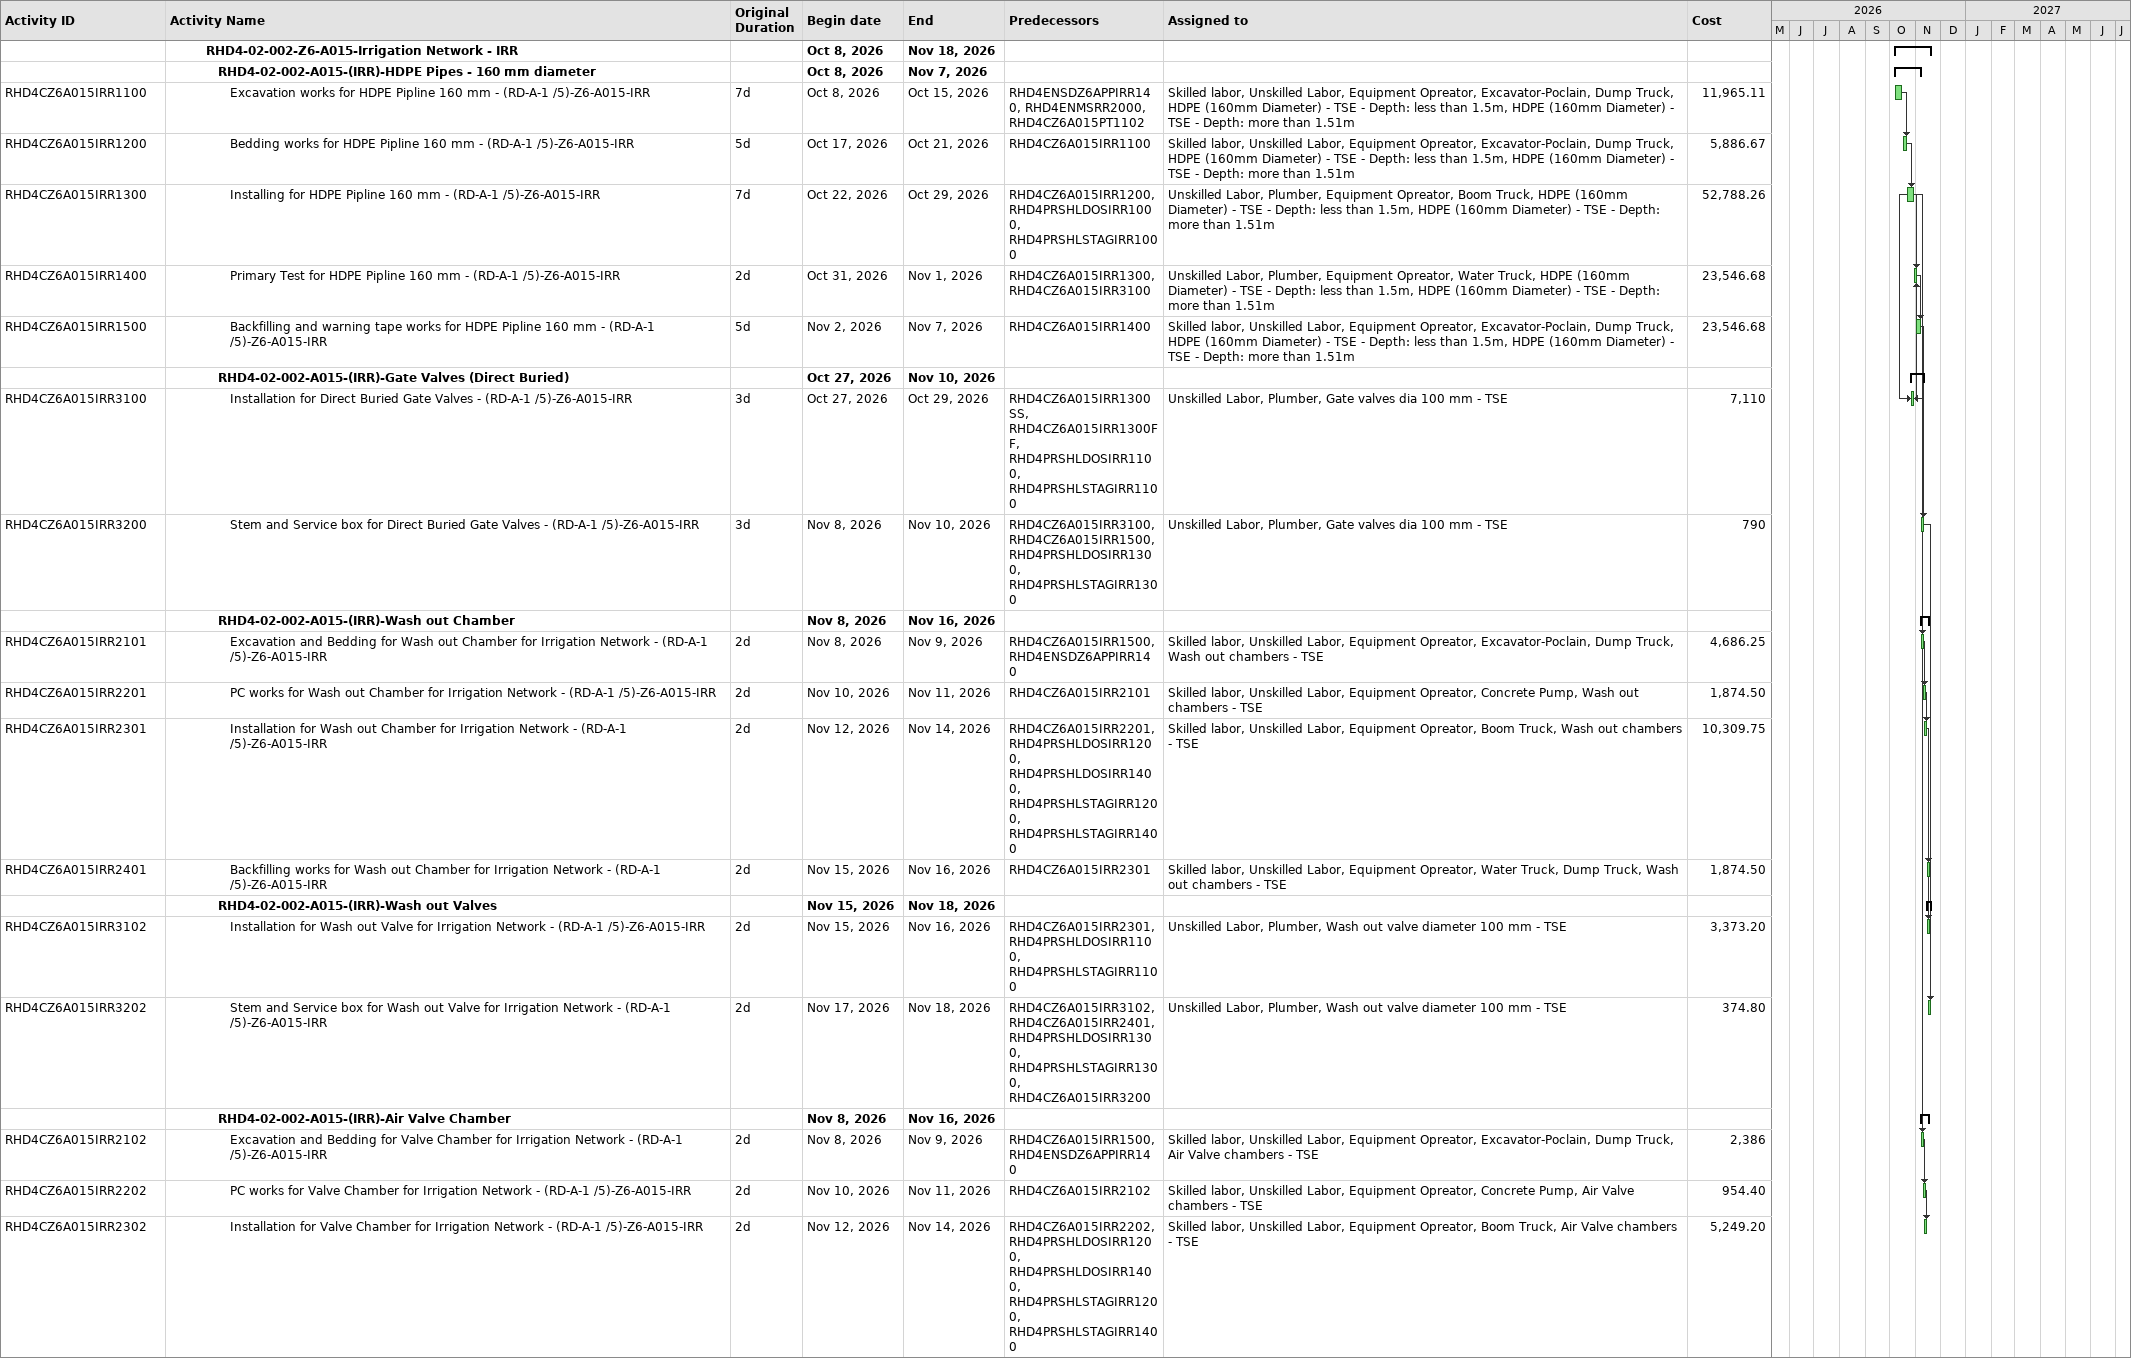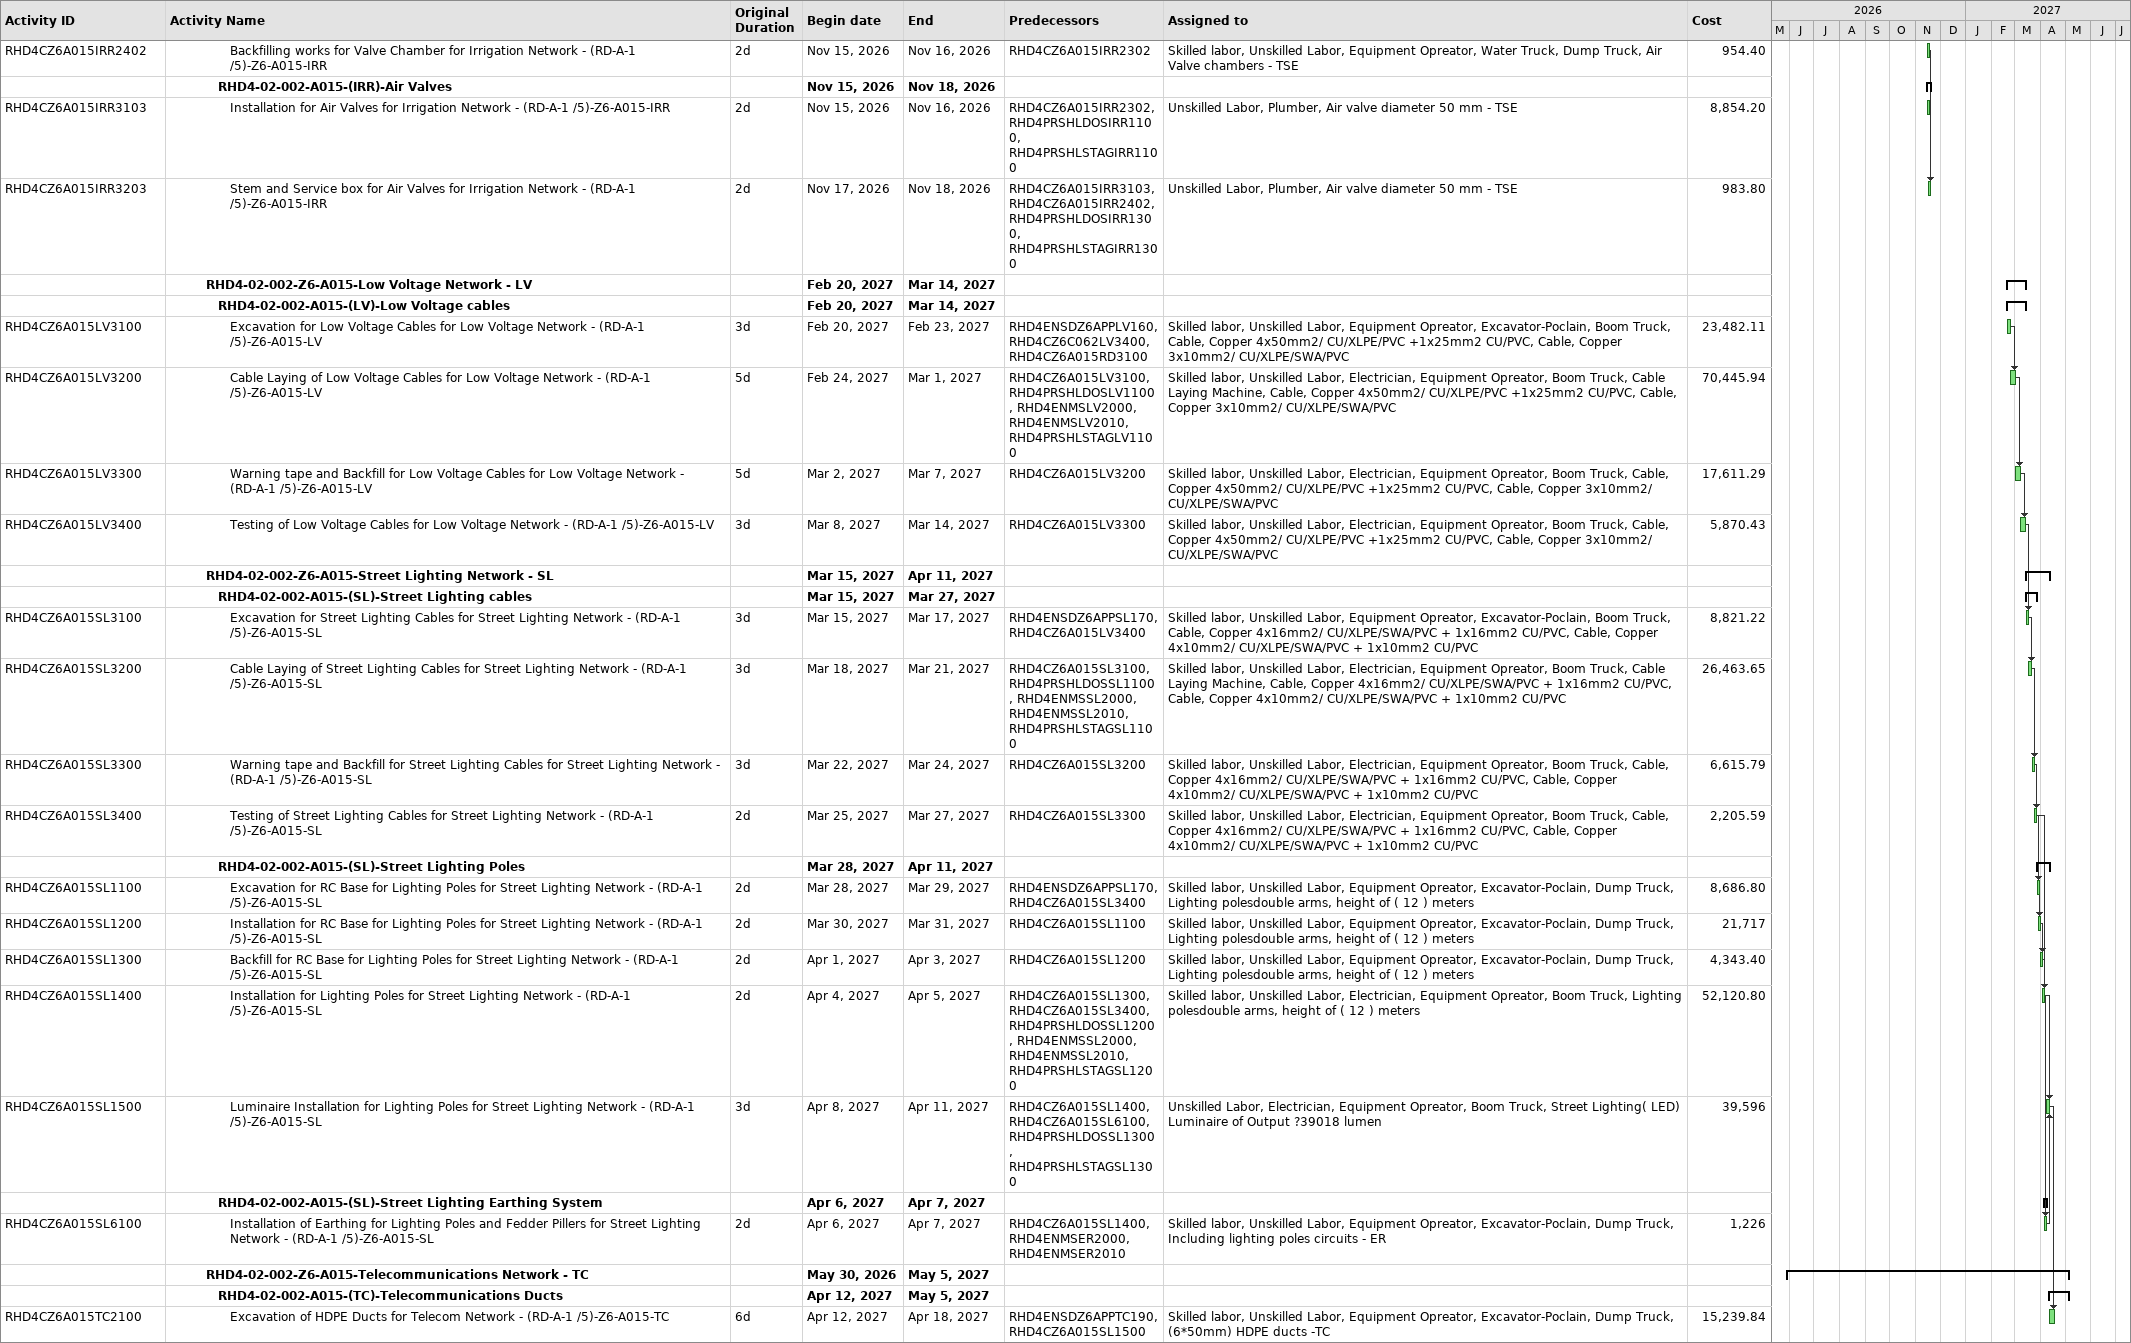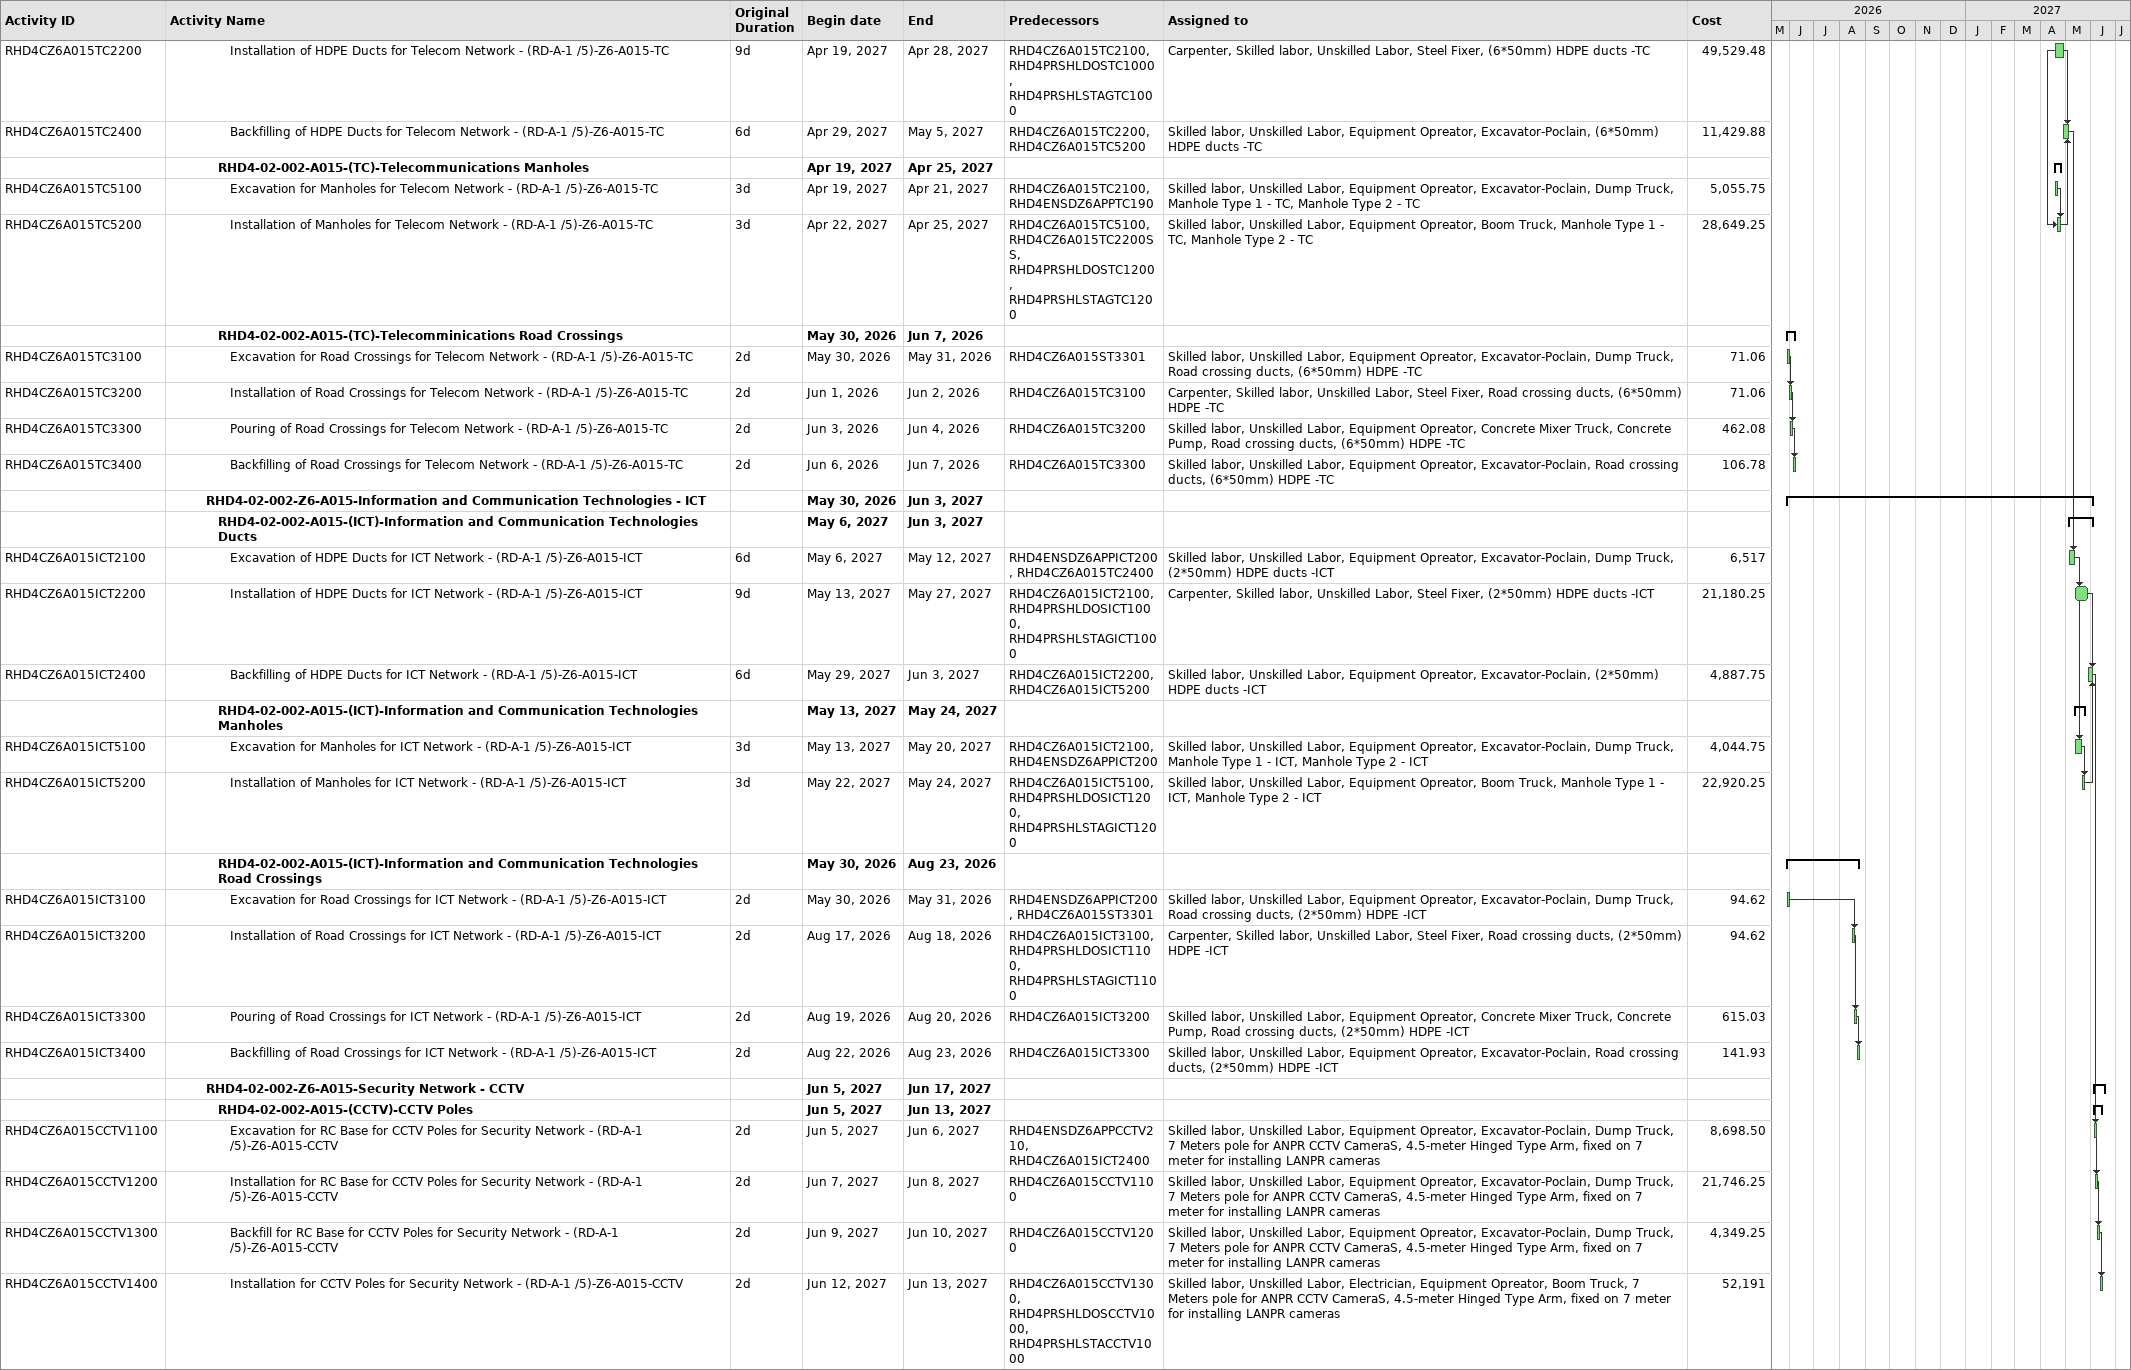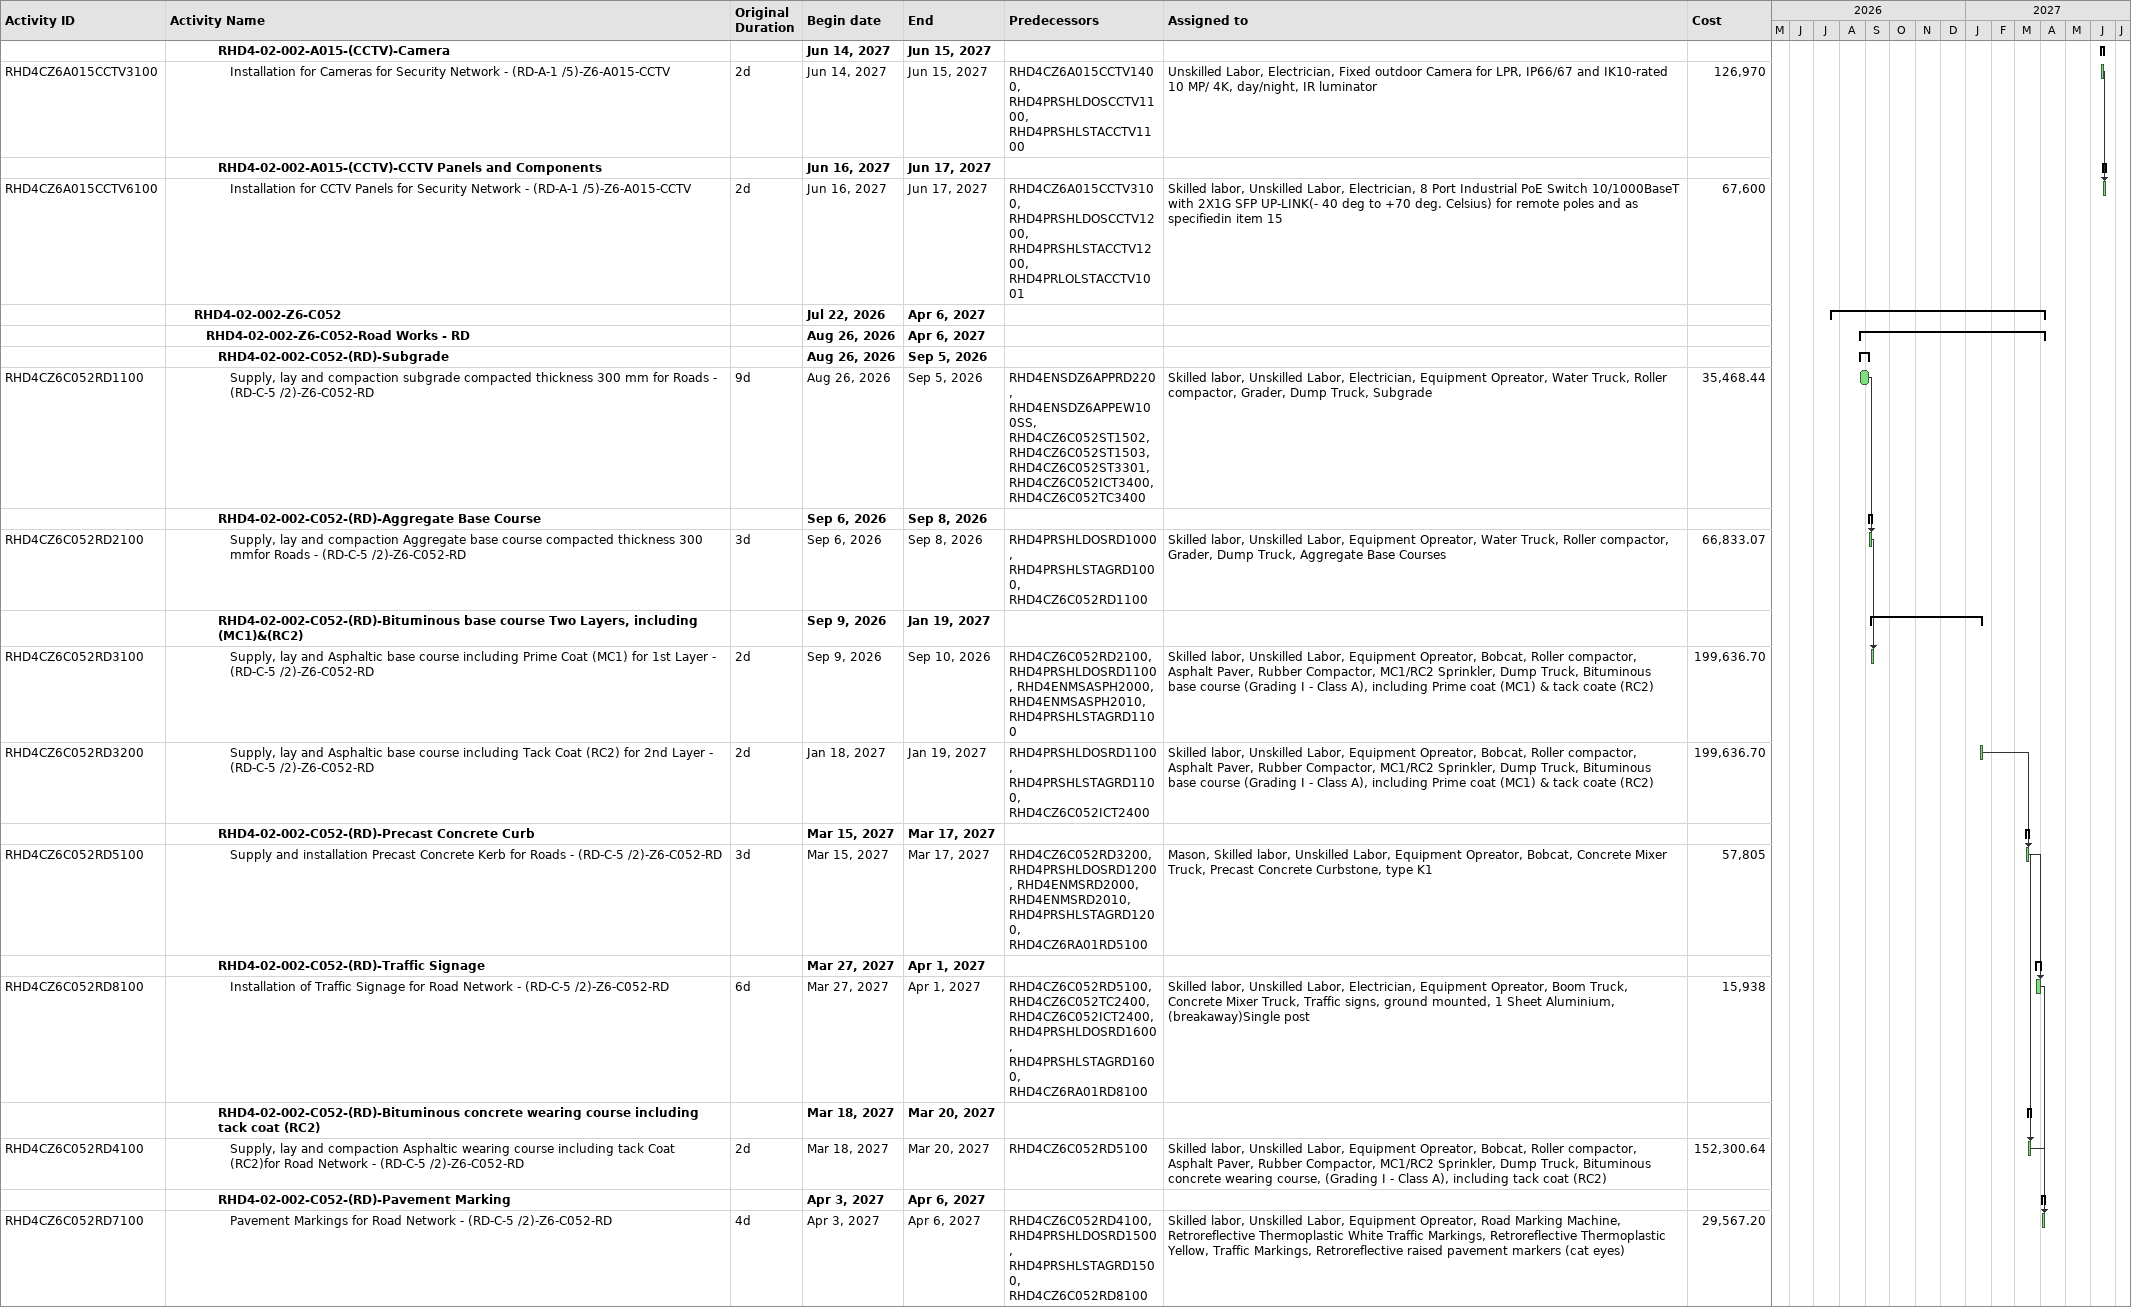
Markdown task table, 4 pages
| ID | Level | Task | Original duration | Start | Finish | Predecessors | Resources | Cost |
|---|---|---|---|---|---|---|---|---|
|  | 4 | **RHD4-02-002-Z6-A015-Irrigation Network - IRR** |  | 2026-10-08 | 2026-11-18 |  |  |  |
|  | 5 | **RHD4-02-002-A015-(IRR)-HDPE Pipes - 160 mm diameter** |  | 2026-10-08 | 2026-11-07 |  |  |  |
| RHD4CZ6A015IRR1100 | 6 | Excavation works for HDPE Pipline 160 mm - (RD-A-1 /5)-Z6-A015-IRR | 7d | 2026-10-08 | 2026-10-15 | RHD4ENSDZ6APPIRR140, RHD4ENMSRR2000, RHD4CZ6A015PT1102 | Skilled labor, Unskilled Labor, Equipment Opreator, Excavator-Poclain, Dump Truck, HDPE (160mm Diameter) - TSE - Depth: less than 1.5m, HDPE (160mm Diameter) - TSE - Depth: more than 1.51m | 11965.11 |
| RHD4CZ6A015IRR1200 | 6 | Bedding works for HDPE Pipline 160 mm - (RD-A-1 /5)-Z6-A015-IRR | 5d | 2026-10-17 | 2026-10-21 | RHD4CZ6A015IRR1100 | Skilled labor, Unskilled Labor, Equipment Opreator, Excavator-Poclain, Dump Truck, HDPE (160mm Diameter) - TSE - Depth: less than 1.5m, HDPE (160mm Diameter) - TSE - Depth: more than 1.51m | 5886.67 |
| RHD4CZ6A015IRR1300 | 6 | Installing for HDPE Pipline 160 mm - (RD-A-1 /5)-Z6-A015-IRR | 7d | 2026-10-22 | 2026-10-29 | RHD4CZ6A015IRR1200, RHD4PRSHLDOSIRR1000, RHD4PRSHLSTAGIRR1000 | Unskilled Labor, Plumber, Equipment Opreator, Boom Truck, HDPE (160mm Diameter) - TSE - Depth: less than 1.5m, HDPE (160mm Diameter) - TSE - Depth: more than 1.51m | 52788.26 |
| RHD4CZ6A015IRR1400 | 6 | Primary Test for HDPE Pipline 160 mm - (RD-A-1 /5)-Z6-A015-IRR | 2d | 2026-10-31 | 2026-11-01 | RHD4CZ6A015IRR1300, RHD4CZ6A015IRR3100 | Unskilled Labor, Plumber, Equipment Opreator, Water Truck, HDPE (160mm Diameter) - TSE - Depth: less than 1.5m, HDPE (160mm Diameter) - TSE - Depth: more than 1.51m | 23546.68 |
| RHD4CZ6A015IRR1500 | 6 | Backfilling and warning tape works for HDPE Pipline 160 mm - (RD-A-1 /5)-Z6-A015-IRR | 5d | 2026-11-02 | 2026-11-07 | RHD4CZ6A015IRR1400 | Skilled labor, Unskilled Labor, Equipment Opreator, Excavator-Poclain, Dump Truck, HDPE (160mm Diameter) - TSE - Depth: less than 1.5m, HDPE (160mm Diameter) - TSE - Depth: more than 1.51m | 23546.68 |
|  | 5 | **RHD4-02-002-A015-(IRR)-Gate Valves (Direct Buried)** |  | 2026-10-27 | 2026-11-10 |  |  |  |
| RHD4CZ6A015IRR3100 | 6 | Installation for Direct Buried Gate Valves - (RD-A-1 /5)-Z6-A015-IRR | 3d | 2026-10-27 | 2026-10-29 | RHD4CZ6A015IRR1300SS, RHD4CZ6A015IRR1300FF, RHD4PRSHLDOSIRR1100, RHD4PRSHLSTAGIRR1100 | Unskilled Labor, Plumber, Gate valves dia 100 mm - TSE | 7110 |
| RHD4CZ6A015IRR3200 | 6 | Stem and Service box for Direct Buried Gate Valves - (RD-A-1 /5)-Z6-A015-IRR | 3d | 2026-11-08 | 2026-11-10 | RHD4CZ6A015IRR3100, RHD4CZ6A015IRR1500, RHD4PRSHLDOSIRR1300, RHD4PRSHLSTAGIRR1300 | Unskilled Labor, Plumber, Gate valves dia 100 mm - TSE | 790 |
|  | 5 | **RHD4-02-002-A015-(IRR)-Wash out Chamber** |  | 2026-11-08 | 2026-11-16 |  |  |  |
| RHD4CZ6A015IRR2101 | 6 | Excavation and Bedding for Wash out Chamber for Irrigation Network - (RD-A-1 /5)-Z6-A015-IRR | 2d | 2026-11-08 | 2026-11-09 | RHD4CZ6A015IRR1500, RHD4ENSDZ6APPIRR140 | Skilled labor, Unskilled Labor, Equipment Opreator, Excavator-Poclain, Dump Truck, Wash out chambers - TSE | 4686.25 |
| RHD4CZ6A015IRR2201 | 6 | PC works for Wash out Chamber for Irrigation Network - (RD-A-1 /5)-Z6-A015-IRR | 2d | 2026-11-10 | 2026-11-11 | RHD4CZ6A015IRR2101 | Skilled labor, Unskilled Labor, Equipment Opreator, Concrete Pump, Wash out chambers - TSE | 1874.50 |
| RHD4CZ6A015IRR2301 | 6 | Installation for Wash out Chamber for Irrigation Network - (RD-A-1 /5)-Z6-A015-IRR | 2d | 2026-11-12 | 2026-11-14 | RHD4CZ6A015IRR2201, RHD4PRSHLDOSIRR1200, RHD4PRSHLDOSIRR1400, RHD4PRSHLSTAGIRR1200, RHD4PRSHLSTAGIRR1400 | Skilled labor, Unskilled Labor, Equipment Opreator, Boom Truck, Wash out chambers - TSE | 10309.75 |
| RHD4CZ6A015IRR2401 | 6 | Backfilling works for Wash out Chamber for Irrigation Network - (RD-A-1 /5)-Z6-A015-IRR | 2d | 2026-11-15 | 2026-11-16 | RHD4CZ6A015IRR2301 | Skilled labor, Unskilled Labor, Equipment Opreator, Water Truck, Dump Truck, Wash out chambers - TSE | 1874.50 |
|  | 5 | **RHD4-02-002-A015-(IRR)-Wash out Valves** |  | 2026-11-15 | 2026-11-18 |  |  |  |
| RHD4CZ6A015IRR3102 | 6 | Installation for Wash out Valve for Irrigation Network - (RD-A-1 /5)-Z6-A015-IRR | 2d | 2026-11-15 | 2026-11-16 | RHD4CZ6A015IRR2301, RHD4PRSHLDOSIRR1100, RHD4PRSHLSTAGIRR1100 | Unskilled Labor, Plumber, Wash out valve diameter 100 mm - TSE | 3373.20 |
| RHD4CZ6A015IRR3202 | 6 | Stem and Service box for Wash out Valve for Irrigation Network - (RD-A-1 /5)-Z6-A015-IRR | 2d | 2026-11-17 | 2026-11-18 | RHD4CZ6A015IRR3102, RHD4CZ6A015IRR2401, RHD4PRSHLDOSIRR1300, RHD4PRSHLSTAGIRR1300, RHD4CZ6A015IRR3200 | Unskilled Labor, Plumber, Wash out valve diameter 100 mm - TSE | 374.80 |
|  | 5 | **RHD4-02-002-A015-(IRR)-Air Valve Chamber** |  | 2026-11-08 | 2026-11-16 |  |  |  |
| RHD4CZ6A015IRR2102 | 6 | Excavation and Bedding for Valve Chamber for Irrigation Network - (RD-A-1 /5)-Z6-A015-IRR | 2d | 2026-11-08 | 2026-11-09 | RHD4CZ6A015IRR1500, RHD4ENSDZ6APPIRR140 | Skilled labor, Unskilled Labor, Equipment Opreator, Excavator-Poclain, Dump Truck, Air Valve chambers - TSE | 2386 |
| RHD4CZ6A015IRR2202 | 6 | PC works for Valve Chamber for Irrigation Network - (RD-A-1 /5)-Z6-A015-IRR | 2d | 2026-11-10 | 2026-11-11 | RHD4CZ6A015IRR2102 | Skilled labor, Unskilled Labor, Equipment Opreator, Concrete Pump, Air Valve chambers - TSE | 954.40 |
| RHD4CZ6A015IRR2302 | 6 | Installation for Valve Chamber for Irrigation Network - (RD-A-1 /5)-Z6-A015-IRR | 2d | 2026-11-12 | 2026-11-14 | RHD4CZ6A015IRR2202, RHD4PRSHLDOSIRR1200, RHD4PRSHLDOSIRR1400, RHD4PRSHLSTAGIRR1200, RHD4PRSHLSTAGIRR1400 | Skilled labor, Unskilled Labor, Equipment Opreator, Boom Truck, Air Valve chambers - TSE | 5249.20 |
| RHD4CZ6A015IRR2402 | 6 | Backfilling works for Valve Chamber for Irrigation Network - (RD-A-1 /5)-Z6-A015-IRR | 2d | 2026-11-15 | 2026-11-16 | RHD4CZ6A015IRR2302 | Skilled labor, Unskilled Labor, Equipment Opreator, Water Truck, Dump Truck, Air Valve chambers - TSE | 954.40 |
|  | 5 | **RHD4-02-002-A015-(IRR)-Air Valves** |  | 2026-11-15 | 2026-11-18 |  |  |  |
| RHD4CZ6A015IRR3103 | 6 | Installation for Air Valves for Irrigation Network - (RD-A-1 /5)-Z6-A015-IRR | 2d | 2026-11-15 | 2026-11-16 | RHD4CZ6A015IRR2302, RHD4PRSHLDOSIRR1100, RHD4PRSHLSTAGIRR1100 | Unskilled Labor, Plumber, Air valve diameter 50 mm - TSE | 8854.20 |
| RHD4CZ6A015IRR3203 | 6 | Stem and Service box for Air Valves for Irrigation Network - (RD-A-1 /5)-Z6-A015-IRR | 2d | 2026-11-17 | 2026-11-18 | RHD4CZ6A015IRR3103, RHD4CZ6A015IRR2402, RHD4PRSHLDOSIRR1300, RHD4PRSHLSTAGIRR1300 | Unskilled Labor, Plumber, Air valve diameter 50 mm - TSE | 983.80 |
|  | 4 | **RHD4-02-002-Z6-A015-Low Voltage Network - LV** |  | 2027-02-20 | 2027-03-14 |  |  |  |
|  | 5 | **RHD4-02-002-A015-(LV)-Low Voltage cables** |  | 2027-02-20 | 2027-03-14 |  |  |  |
| RHD4CZ6A015LV3100 | 6 | Excavation for Low Voltage Cables for Low Voltage Network - (RD-A-1 /5)-Z6-A015-LV | 3d | 2027-02-20 | 2027-02-23 | RHD4ENSDZ6APPLV160, RHD4CZ6C062LV3400, RHD4CZ6A015RD3100 | Skilled labor, Unskilled Labor, Equipment Opreator, Excavator-Poclain, Boom Truck, Cable, Copper 4x50mm2/ CU/XLPE/PVC +1x25mm2 CU/PVC, Cable, Copper 3x10mm2/ CU/XLPE/SWA/PVC | 23482.11 |
| RHD4CZ6A015LV3200 | 6 | Cable Laying of Low Voltage Cables for Low Voltage Network - (RD-A-1 /5)-Z6-A015-LV | 5d | 2027-02-24 | 2027-03-01 | RHD4CZ6A015LV3100, RHD4PRSHLDOSLV1100, RHD4ENMSLV2000, RHD4ENMSLV2010, RHD4PRSHLSTAGLV1100 | Skilled labor, Unskilled Labor, Electrician, Equipment Opreator, Boom Truck, Cable Laying Machine, Cable, Copper 4x50mm2/ CU/XLPE/PVC +1x25mm2 CU/PVC, Cable, Copper 3x10mm2/ CU/XLPE/SWA/PVC | 70445.94 |
| RHD4CZ6A015LV3300 | 6 | Warning tape and Backfill for Low Voltage Cables for Low Voltage Network - (RD-A-1 /5)-Z6-A015-LV | 5d | 2027-03-02 | 2027-03-07 | RHD4CZ6A015LV3200 | Skilled labor, Unskilled Labor, Electrician, Equipment Opreator, Boom Truck, Cable, Copper 4x50mm2/ CU/XLPE/PVC +1x25mm2 CU/PVC, Cable, Copper 3x10mm2/ CU/XLPE/SWA/PVC | 17611.29 |
| RHD4CZ6A015LV3400 | 6 | Testing of Low Voltage Cables for Low Voltage Network - (RD-A-1 /5)-Z6-A015-LV | 3d | 2027-03-08 | 2027-03-14 | RHD4CZ6A015LV3300 | Skilled labor, Unskilled Labor, Electrician, Equipment Opreator, Boom Truck, Cable, Copper 4x50mm2/ CU/XLPE/PVC +1x25mm2 CU/PVC, Cable, Copper 3x10mm2/ CU/XLPE/SWA/PVC | 5870.43 |
|  | 4 | **RHD4-02-002-Z6-A015-Street Lighting Network - SL** |  | 2027-03-15 | 2027-04-11 |  |  |  |
|  | 5 | **RHD4-02-002-A015-(SL)-Street Lighting cables** |  | 2027-03-15 | 2027-03-27 |  |  |  |
| RHD4CZ6A015SL3100 | 6 | Excavation for Street Lighting Cables for Street Lighting Network - (RD-A-1 /5)-Z6-A015-SL | 3d | 2027-03-15 | 2027-03-17 | RHD4ENSDZ6APPSL170, RHD4CZ6A015LV3400 | Skilled labor, Unskilled Labor, Equipment Opreator, Excavator-Poclain, Boom Truck, Cable, Copper 4x16mm2/ CU/XLPE/SWA/PVC + 1x16mm2 CU/PVC, Cable, Copper 4x10mm2/ CU/XLPE/SWA/PVC + 1x10mm2 CU/PVC | 8821.22 |
| RHD4CZ6A015SL3200 | 6 | Cable Laying of Street Lighting Cables for Street Lighting Network - (RD-A-1 /5)-Z6-A015-SL | 3d | 2027-03-18 | 2027-03-21 | RHD4CZ6A015SL3100, RHD4PRSHLDOSSL1100, RHD4ENMSSL2000, RHD4ENMSSL2010, RHD4PRSHLSTAGSL1100 | Skilled labor, Unskilled Labor, Electrician, Equipment Opreator, Boom Truck, Cable Laying Machine, Cable, Copper 4x16mm2/ CU/XLPE/SWA/PVC + 1x16mm2 CU/PVC, Cable, Copper 4x10mm2/ CU/XLPE/SWA/PVC + 1x10mm2 CU/PVC | 26463.65 |
| RHD4CZ6A015SL3300 | 6 | Warning tape and Backfill for Street Lighting Cables for Street Lighting Network - (RD-A-1 /5)-Z6-A015-SL | 3d | 2027-03-22 | 2027-03-24 | RHD4CZ6A015SL3200 | Skilled labor, Unskilled Labor, Electrician, Equipment Opreator, Boom Truck, Cable, Copper 4x16mm2/ CU/XLPE/SWA/PVC + 1x16mm2 CU/PVC, Cable, Copper 4x10mm2/ CU/XLPE/SWA/PVC + 1x10mm2 CU/PVC | 6615.79 |
| RHD4CZ6A015SL3400 | 6 | Testing of Street Lighting Cables for Street Lighting Network - (RD-A-1 /5)-Z6-A015-SL | 2d | 2027-03-25 | 2027-03-27 | RHD4CZ6A015SL3300 | Skilled labor, Unskilled Labor, Electrician, Equipment Opreator, Boom Truck, Cable, Copper 4x16mm2/ CU/XLPE/SWA/PVC + 1x16mm2 CU/PVC, Cable, Copper 4x10mm2/ CU/XLPE/SWA/PVC + 1x10mm2 CU/PVC | 2205.59 |
|  | 5 | **RHD4-02-002-A015-(SL)-Street Lighting Poles** |  | 2027-03-28 | 2027-04-11 |  |  |  |
| RHD4CZ6A015SL1100 | 6 | Excavation for RC Base for Lighting Poles for Street Lighting Network - (RD-A-1 /5)-Z6-A015-SL | 2d | 2027-03-28 | 2027-03-29 | RHD4ENSDZ6APPSL170, RHD4CZ6A015SL3400 | Skilled labor, Unskilled Labor, Equipment Opreator, Excavator-Poclain, Dump Truck, Lighting polesdouble arms, height of ( 12 ) meters | 8686.80 |
| RHD4CZ6A015SL1200 | 6 | Installation for RC Base for Lighting Poles for Street Lighting Network - (RD-A-1 /5)-Z6-A015-SL | 2d | 2027-03-30 | 2027-03-31 | RHD4CZ6A015SL1100 | Skilled labor, Unskilled Labor, Equipment Opreator, Excavator-Poclain, Dump Truck, Lighting polesdouble arms, height of ( 12 ) meters | 21717 |
| RHD4CZ6A015SL1300 | 6 | Backfill for RC Base for Lighting Poles for Street Lighting Network - (RD-A-1 /5)-Z6-A015-SL | 2d | 2027-04-01 | 2027-04-03 | RHD4CZ6A015SL1200 | Skilled labor, Unskilled Labor, Equipment Opreator, Excavator-Poclain, Dump Truck, Lighting polesdouble arms, height of ( 12 ) meters | 4343.40 |
| RHD4CZ6A015SL1400 | 6 | Installation for Lighting Poles for Street Lighting Network - (RD-A-1 /5)-Z6-A015-SL | 2d | 2027-04-04 | 2027-04-05 | RHD4CZ6A015SL1300, RHD4CZ6A015SL3400, RHD4PRSHLDOSSL1200, RHD4ENMSSL2000, RHD4ENMSSL2010, RHD4PRSHLSTAGSL1200 | Skilled labor, Unskilled Labor, Electrician, Equipment Opreator, Boom Truck, Lighting polesdouble arms, height of ( 12 ) meters | 52120.80 |
| RHD4CZ6A015SL1500 | 6 | Luminaire Installation for Lighting Poles for Street Lighting Network - (RD-A-1 /5)-Z6-A015-SL | 3d | 2027-04-08 | 2027-04-11 | RHD4CZ6A015SL1400, RHD4CZ6A015SL6100, RHD4PRSHLDOSSL1300, RHD4PRSHLSTAGSL1300 | Unskilled Labor, Electrician, Equipment Opreator, Boom Truck, Street Lighting( LED) Luminaire of Output ?39018 lumen | 39596 |
|  | 5 | **RHD4-02-002-A015-(SL)-Street Lighting Earthing System** |  | 2027-04-06 | 2027-04-07 |  |  |  |
| RHD4CZ6A015SL6100 | 6 | Installation of Earthing for Lighting Poles and Fedder Pillers for Street Lighting Network - (RD-A-1 /5)-Z6-A015-SL | 2d | 2027-04-06 | 2027-04-07 | RHD4CZ6A015SL1400, RHD4ENMSER2000, RHD4ENMSER2010 | Skilled labor, Unskilled Labor, Equipment Opreator, Excavator-Poclain, Dump Truck, Including lighting poles circuits - ER | 1226 |
|  | 4 | **RHD4-02-002-Z6-A015-Telecommunications Network - TC** |  | 2026-05-30 | 2027-05-05 |  |  |  |
|  | 5 | **RHD4-02-002-A015-(TC)-Telecommunications Ducts** |  | 2027-04-12 | 2027-05-05 |  |  |  |
| RHD4CZ6A015TC2100 | 6 | Excavation of HDPE Ducts for Telecom Network - (RD-A-1 /5)-Z6-A015-TC | 6d | 2027-04-12 | 2027-04-18 | RHD4ENSDZ6APPTC190, RHD4CZ6A015SL1500 | Skilled labor, Unskilled Labor, Equipment Opreator, Excavator-Poclain, Dump Truck, (6*50mm) HDPE ducts -TC | 15239.84 |
| RHD4CZ6A015TC2200 | 6 | Installation of HDPE Ducts for Telecom Network - (RD-A-1 /5)-Z6-A015-TC | 9d | 2027-04-19 | 2027-04-28 | RHD4CZ6A015TC2100, RHD4PRSHLDOSTC1000, RHD4PRSHLSTAGTC1000 | Carpenter, Skilled labor, Unskilled Labor, Steel Fixer, (6*50mm) HDPE ducts -TC | 49529.48 |
| RHD4CZ6A015TC2400 | 6 | Backfilling of HDPE Ducts for Telecom Network - (RD-A-1 /5)-Z6-A015-TC | 6d | 2027-04-29 | 2027-05-05 | RHD4CZ6A015TC2200, RHD4CZ6A015TC5200 | Skilled labor, Unskilled Labor, Equipment Opreator, Excavator-Poclain, (6*50mm) HDPE ducts -TC | 11429.88 |
|  | 5 | **RHD4-02-002-A015-(TC)-Telecommunications Manholes** |  | 2027-04-19 | 2027-04-25 |  |  |  |
| RHD4CZ6A015TC5100 | 6 | Excavation for Manholes for Telecom Network - (RD-A-1 /5)-Z6-A015-TC | 3d | 2027-04-19 | 2027-04-21 | RHD4CZ6A015TC2100, RHD4ENSDZ6APPTC190 | Skilled labor, Unskilled Labor, Equipment Opreator, Excavator-Poclain, Dump Truck, Manhole Type 1 - TC, Manhole Type 2 - TC | 5055.75 |
| RHD4CZ6A015TC5200 | 6 | Installation of Manholes for Telecom Network - (RD-A-1 /5)-Z6-A015-TC | 3d | 2027-04-22 | 2027-04-25 | RHD4CZ6A015TC5100, RHD4CZ6A015TC2200SS, RHD4PRSHLDOSTC1200, RHD4PRSHLSTAGTC1200 | Skilled labor, Unskilled Labor, Equipment Opreator, Boom Truck, Manhole Type 1 - TC, Manhole Type 2 - TC | 28649.25 |
|  | 5 | **RHD4-02-002-A015-(TC)-Telecomminications Road Crossings** |  | 2026-05-30 | 2026-06-07 |  |  |  |
| RHD4CZ6A015TC3100 | 6 | Excavation for Road Crossings for Telecom Network - (RD-A-1 /5)-Z6-A015-TC | 2d | 2026-05-30 | 2026-05-31 | RHD4CZ6A015ST3301 | Skilled labor, Unskilled Labor, Equipment Opreator, Excavator-Poclain, Dump Truck, Road crossing ducts, (6*50mm) HDPE -TC | 71.06 |
| RHD4CZ6A015TC3200 | 6 | Installation of Road Crossings for Telecom Network - (RD-A-1 /5)-Z6-A015-TC | 2d | 2026-06-01 | 2026-06-02 | RHD4CZ6A015TC3100 | Carpenter, Skilled labor, Unskilled Labor, Steel Fixer, Road crossing ducts, (6*50mm) HDPE -TC | 71.06 |
| RHD4CZ6A015TC3300 | 6 | Pouring of Road Crossings for Telecom Network - (RD-A-1 /5)-Z6-A015-TC | 2d | 2026-06-03 | 2026-06-04 | RHD4CZ6A015TC3200 | Skilled labor, Unskilled Labor, Equipment Opreator, Concrete Mixer Truck, Concrete Pump, Road crossing ducts, (6*50mm) HDPE -TC | 462.08 |
| RHD4CZ6A015TC3400 | 6 | Backfilling of Road Crossings for Telecom Network - (RD-A-1 /5)-Z6-A015-TC | 2d | 2026-06-06 | 2026-06-07 | RHD4CZ6A015TC3300 | Skilled labor, Unskilled Labor, Equipment Opreator, Excavator-Poclain, Road crossing ducts, (6*50mm) HDPE -TC | 106.78 |
|  | 4 | **RHD4-02-002-Z6-A015-Information and Communication Technologies - ICT** |  | 2026-05-30 | 2027-06-03 |  |  |  |
|  | 5 | **RHD4-02-002-A015-(ICT)-Information and Communication Technologies Ducts** |  | 2027-05-06 | 2027-06-03 |  |  |  |
| RHD4CZ6A015ICT2100 | 6 | Excavation of HDPE Ducts for ICT Network - (RD-A-1 /5)-Z6-A015-ICT | 6d | 2027-05-06 | 2027-05-12 | RHD4ENSDZ6APPICT200, RHD4CZ6A015TC2400 | Skilled labor, Unskilled Labor, Equipment Opreator, Excavator-Poclain, Dump Truck, (2*50mm) HDPE ducts -ICT | 6517 |
| RHD4CZ6A015ICT2200 | 6 | Installation of HDPE Ducts for ICT Network - (RD-A-1 /5)-Z6-A015-ICT | 9d | 2027-05-13 | 2027-05-27 | RHD4CZ6A015ICT2100, RHD4PRSHLDOSICT1000, RHD4PRSHLSTAGICT1000 | Carpenter, Skilled labor, Unskilled Labor, Steel Fixer, (2*50mm) HDPE ducts -ICT | 21180.25 |
| RHD4CZ6A015ICT2400 | 6 | Backfilling of HDPE Ducts for ICT Network - (RD-A-1 /5)-Z6-A015-ICT | 6d | 2027-05-29 | 2027-06-03 | RHD4CZ6A015ICT2200, RHD4CZ6A015ICT5200 | Skilled labor, Unskilled Labor, Equipment Opreator, Excavator-Poclain, (2*50mm) HDPE ducts -ICT | 4887.75 |
|  | 5 | **RHD4-02-002-A015-(ICT)-Information and Communication Technologies Manholes** |  | 2027-05-13 | 2027-05-24 |  |  |  |
| RHD4CZ6A015ICT5100 | 6 | Excavation for Manholes for ICT Network - (RD-A-1 /5)-Z6-A015-ICT | 3d | 2027-05-13 | 2027-05-20 | RHD4CZ6A015ICT2100, RHD4ENSDZ6APPICT200 | Skilled labor, Unskilled Labor, Equipment Opreator, Excavator-Poclain, Dump Truck, Manhole Type 1 - ICT, Manhole Type 2 - ICT | 4044.75 |
| RHD4CZ6A015ICT5200 | 6 | Installation of Manholes for ICT Network - (RD-A-1 /5)-Z6-A015-ICT | 3d | 2027-05-22 | 2027-05-24 | RHD4CZ6A015ICT5100, RHD4PRSHLDOSICT1200, RHD4PRSHLSTAGICT1200 | Skilled labor, Unskilled Labor, Equipment Opreator, Boom Truck, Manhole Type 1 - ICT, Manhole Type 2 - ICT | 22920.25 |
|  | 5 | **RHD4-02-002-A015-(ICT)-Information and Communication Technologies Road Crossings** |  | 2026-05-30 | 2026-08-23 |  |  |  |
| RHD4CZ6A015ICT3100 | 6 | Excavation for Road Crossings for ICT Network - (RD-A-1 /5)-Z6-A015-ICT | 2d | 2026-05-30 | 2026-05-31 | RHD4ENSDZ6APPICT200, RHD4CZ6A015ST3301 | Skilled labor, Unskilled Labor, Equipment Opreator, Excavator-Poclain, Dump Truck, Road crossing ducts, (2*50mm) HDPE -ICT | 94.62 |
| RHD4CZ6A015ICT3200 | 6 | Installation of Road Crossings for ICT Network - (RD-A-1 /5)-Z6-A015-ICT | 2d | 2026-08-17 | 2026-08-18 | RHD4CZ6A015ICT3100, RHD4PRSHLDOSICT1100, RHD4PRSHLSTAGICT1100 | Carpenter, Skilled labor, Unskilled Labor, Steel Fixer, Road crossing ducts, (2*50mm) HDPE -ICT | 94.62 |
| RHD4CZ6A015ICT3300 | 6 | Pouring of Road Crossings for ICT Network - (RD-A-1 /5)-Z6-A015-ICT | 2d | 2026-08-19 | 2026-08-20 | RHD4CZ6A015ICT3200 | Skilled labor, Unskilled Labor, Equipment Opreator, Concrete Mixer Truck, Concrete Pump, Road crossing ducts, (2*50mm) HDPE -ICT | 615.03 |
| RHD4CZ6A015ICT3400 | 6 | Backfilling of Road Crossings for ICT Network - (RD-A-1 /5)-Z6-A015-ICT | 2d | 2026-08-22 | 2026-08-23 | RHD4CZ6A015ICT3300 | Skilled labor, Unskilled Labor, Equipment Opreator, Excavator-Poclain, Road crossing ducts, (2*50mm) HDPE -ICT | 141.93 |
|  | 4 | **RHD4-02-002-Z6-A015-Security Network - CCTV** |  | 2027-06-05 | 2027-06-17 |  |  |  |
|  | 5 | **RHD4-02-002-A015-(CCTV)-CCTV Poles** |  | 2027-06-05 | 2027-06-13 |  |  |  |
| RHD4CZ6A015CCTV1100 | 6 | Excavation for RC Base for CCTV Poles for Security Network - (RD-A-1 /5)-Z6-A015-CCTV | 2d | 2027-06-05 | 2027-06-06 | RHD4ENSDZ6APPCCTV210, RHD4CZ6A015ICT2400 | Skilled labor, Unskilled Labor, Equipment Opreator, Excavator-Poclain, Dump Truck, 7 Meters pole for ANPR CCTV CameraS, 4.5-meter Hinged Type Arm, fixed on 7 meter for installing LANPR cameras | 8698.50 |
| RHD4CZ6A015CCTV1200 | 6 | Installation for RC Base for CCTV Poles for Security Network - (RD-A-1 /5)-Z6-A015-CCTV | 2d | 2027-06-07 | 2027-06-08 | RHD4CZ6A015CCTV1100 | Skilled labor, Unskilled Labor, Equipment Opreator, Excavator-Poclain, Dump Truck, 7 Meters pole for ANPR CCTV CameraS, 4.5-meter Hinged Type Arm, fixed on 7 meter for installing LANPR cameras | 21746.25 |
| RHD4CZ6A015CCTV1300 | 6 | Backfill for RC Base for CCTV Poles for Security Network - (RD-A-1 /5)-Z6-A015-CCTV | 2d | 2027-06-09 | 2027-06-10 | RHD4CZ6A015CCTV1200 | Skilled labor, Unskilled Labor, Equipment Opreator, Excavator-Poclain, Dump Truck, 7 Meters pole for ANPR CCTV CameraS, 4.5-meter Hinged Type Arm, fixed on 7 meter for installing LANPR cameras | 4349.25 |
| RHD4CZ6A015CCTV1400 | 6 | Installation for CCTV Poles for Security Network - (RD-A-1 /5)-Z6-A015-CCTV | 2d | 2027-06-12 | 2027-06-13 | RHD4CZ6A015CCTV1300, RHD4PRSHLDOSCCTV1000, RHD4PRSHLSTACCTV1000 | Skilled labor, Unskilled Labor, Electrician, Equipment Opreator, Boom Truck, 7 Meters pole for ANPR CCTV CameraS, 4.5-meter Hinged Type Arm, fixed on 7 meter for installing LANPR cameras | 52191 |
|  | 5 | **RHD4-02-002-A015-(CCTV)-Camera** |  | 2027-06-14 | 2027-06-15 |  |  |  |
| RHD4CZ6A015CCTV3100 | 6 | Installation for Cameras for Security Network - (RD-A-1 /5)-Z6-A015-CCTV | 2d | 2027-06-14 | 2027-06-15 | RHD4CZ6A015CCTV1400, RHD4PRSHLDOSCCTV1100, RHD4PRSHLSTACCTV1100 | Unskilled Labor, Electrician, Fixed outdoor Camera for LPR, IP66/67 and IK10-rated 10 MP/ 4K, day/night, IR luminator | 126970 |
|  | 5 | **RHD4-02-002-A015-(CCTV)-CCTV Panels and Components** |  | 2027-06-16 | 2027-06-17 |  |  |  |
| RHD4CZ6A015CCTV6100 | 6 | Installation for CCTV Panels for Security Network - (RD-A-1 /5)-Z6-A015-CCTV | 2d | 2027-06-16 | 2027-06-17 | RHD4CZ6A015CCTV3100, RHD4PRSHLDOSCCTV1200, RHD4PRSHLSTACCTV1200, RHD4PRLOLSTACCTV1001 | Skilled labor, Unskilled Labor, Electrician, 8 Port Industrial PoE Switch 10/1000BaseT with 2X1G SFP UP-LINK(- 40 deg to +70 deg. Celsius) for remote poles and as specifiedin item 15 | 67600 |
|  | 3 | **RHD4-02-002-Z6-C052** |  | 2026-07-22 | 2027-04-06 |  |  |  |
|  | 4 | **RHD4-02-002-Z6-C052-Road Works - RD** |  | 2026-08-26 | 2027-04-06 |  |  |  |
|  | 5 | **RHD4-02-002-C052-(RD)-Subgrade** |  | 2026-08-26 | 2026-09-05 |  |  |  |
| RHD4CZ6C052RD1100 | 6 | Supply, lay and compaction subgrade compacted thickness 300 mm for Roads - (RD-C-5 /2)-Z6-C052-RD | 9d | 2026-08-26 | 2026-09-05 | RHD4ENSDZ6APPRD220, RHD4ENSDZ6APPEW100SS, RHD4CZ6C052ST1502, RHD4CZ6C052ST1503, RHD4CZ6C052ST3301, RHD4CZ6C052ICT3400, RHD4CZ6C052TC3400 | Skilled labor, Unskilled Labor, Electrician, Equipment Opreator, Water Truck, Roller compactor, Grader, Dump Truck, Subgrade | 35468.44 |
|  | 5 | **RHD4-02-002-C052-(RD)-Aggregate Base Course** |  | 2026-09-06 | 2026-09-08 |  |  |  |
| RHD4CZ6C052RD2100 | 6 | Supply, lay and compaction Aggregate base course compacted thickness 300 mmfor Roads - (RD-C-5 /2)-Z6-C052-RD | 3d | 2026-09-06 | 2026-09-08 | RHD4PRSHLDOSRD1000, RHD4PRSHLSTAGRD1000, RHD4CZ6C052RD1100 | Skilled labor, Unskilled Labor, Equipment Opreator, Water Truck, Roller compactor, Grader, Dump Truck, Aggregate Base Courses | 66833.07 |
|  | 5 | **RHD4-02-002-C052-(RD)-Bituminous base course Two Layers, including (MC1)&(RC2)** |  | 2026-09-09 | 2027-01-19 |  |  |  |
| RHD4CZ6C052RD3100 | 6 | Supply, lay and Asphaltic base course including Prime Coat (MC1) for 1st Layer - (RD-C-5 /2)-Z6-C052-RD | 2d | 2026-09-09 | 2026-09-10 | RHD4CZ6C052RD2100, RHD4PRSHLDOSRD1100, RHD4ENMSASPH2000, RHD4ENMSASPH2010, RHD4PRSHLSTAGRD1100 | Skilled labor, Unskilled Labor, Equipment Opreator, Bobcat, Roller compactor, Asphalt Paver, Rubber Compactor, MC1/RC2 Sprinkler, Dump Truck, Bituminous base course (Grading I - Class A), including Prime coat (MC1) & tack coate (RC2) | 199636.70 |
| RHD4CZ6C052RD3200 | 6 | Supply, lay and Asphaltic base course including Tack Coat (RC2) for 2nd Layer - (RD-C-5 /2)-Z6-C052-RD | 2d | 2027-01-18 | 2027-01-19 | RHD4PRSHLDOSRD1100, RHD4PRSHLSTAGRD1100, RHD4CZ6C052ICT2400 | Skilled labor, Unskilled Labor, Equipment Opreator, Bobcat, Roller compactor, Asphalt Paver, Rubber Compactor, MC1/RC2 Sprinkler, Dump Truck, Bituminous base course (Grading I - Class A), including Prime coat (MC1) & tack coate (RC2) | 199636.70 |
|  | 5 | **RHD4-02-002-C052-(RD)-Precast Concrete Curb** |  | 2027-03-15 | 2027-03-17 |  |  |  |
| RHD4CZ6C052RD5100 | 6 | Supply and installation Precast Concrete Kerb for Roads - (RD-C-5 /2)-Z6-C052-RD | 3d | 2027-03-15 | 2027-03-17 | RHD4CZ6C052RD3200, RHD4PRSHLDOSRD1200, RHD4ENMSRD2000, RHD4ENMSRD2010, RHD4PRSHLSTAGRD1200, RHD4CZ6RA01RD5100 | Mason, Skilled labor, Unskilled Labor, Equipment Opreator, Bobcat, Concrete Mixer Truck, Precast Concrete Curbstone, type K1 | 57805 |
|  | 5 | **RHD4-02-002-C052-(RD)-Traffic Signage** |  | 2027-03-27 | 2027-04-01 |  |  |  |
| RHD4CZ6C052RD8100 | 6 | Installation of Traffic Signage for Road Network - (RD-C-5 /2)-Z6-C052-RD | 6d | 2027-03-27 | 2027-04-01 | RHD4CZ6C052RD5100, RHD4CZ6C052TC2400, RHD4CZ6C052ICT2400, RHD4PRSHLDOSRD1600, RHD4PRSHLSTAGRD1600, RHD4CZ6RA01RD8100 | Skilled labor, Unskilled Labor, Electrician, Equipment Opreator, Boom Truck, Concrete Mixer Truck, Traffic signs, ground mounted, 1 Sheet Aluminium, (breakaway)Single post | 15938 |
|  | 5 | **RHD4-02-002-C052-(RD)-Bituminous concrete wearing course including tack coat (RC2)** |  | 2027-03-18 | 2027-03-20 |  |  |  |
| RHD4CZ6C052RD4100 | 6 | Supply, lay and compaction Asphaltic wearing course including tack Coat (RC2)for Road Network - (RD-C-5 /2)-Z6-C052-RD | 2d | 2027-03-18 | 2027-03-20 | RHD4CZ6C052RD5100 | Skilled labor, Unskilled Labor, Equipment Opreator, Bobcat, Roller compactor, Asphalt Paver, Rubber Compactor, MC1/RC2 Sprinkler, Dump Truck, Bituminous concrete wearing course, (Grading I - Class A), including tack coat (RC2) | 152300.64 |
|  | 5 | **RHD4-02-002-C052-(RD)-Pavement Marking** |  | 2027-04-03 | 2027-04-06 |  |  |  |
| RHD4CZ6C052RD7100 | 6 | Pavement Markings for Road Network - (RD-C-5 /2)-Z6-C052-RD | 4d | 2027-04-03 | 2027-04-06 | RHD4CZ6C052RD4100, RHD4PRSHLDOSRD1500, RHD4PRSHLSTAGRD1500, RHD4CZ6C052RD8100 | Skilled labor, Unskilled Labor, Equipment Opreator, Road Marking Machine, Retroreflective Thermoplastic White Traffic Markings, Retroreflective Thermoplastic Yellow, Traffic Markings, Retroreflective raised pavement markers (cat eyes) | 29567.20 |
